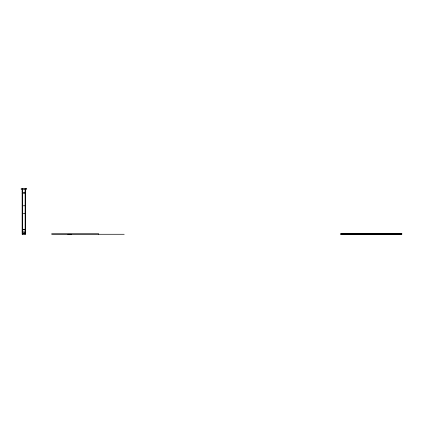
<?xml version="1.0" encoding="UTF-8"?>
<svg xmlns="http://www.w3.org/2000/svg" width="423" height="423" viewBox="0 0 423 423"><rect width="100%" height="100%" fill="white"/><g stroke="black" fill="none" stroke-linecap="round" stroke-linejoin="round"><path stroke-width="0.63" d="M22.144 191.82L22.641 191.82M25.131 191.82L25.629 191.82M22.641 192.708L25.131 192.708M22.144 193.205L25.629 193.205M22.641 205.774L25.131 205.774M22.641 213.488L25.131 213.488M22.625 229.298L25.147 229.298M22.641 229.795L25.131 229.795M22.144 231.048L22.641 231.048M25.131 231.048L25.629 231.048M23.265 233.512L24.508 233.512M22.641 233.776L25.131 233.776M67.817 234.268L68.14 234.268M68.277 234.268L69.309 234.268M69.451 234.268L70.17 234.268M70.287 234.268L71.006 234.268M71.122 234.268L71.688 234.268M124.203 234.273L51.68 234.273L51.68 233.776L98.718 233.776L98.718 234.273M401.601 233.776L401.601 234.273M400.496 233.776L400.496 234.273M400.459 233.776L400.459 234.273M399.756 233.776L399.756 234.273M399.397 233.776L399.397 234.273M398.656 233.776L398.656 234.273M398.508 233.776L398.508 234.273M397.985 233.776L397.985 234.273M397.869 233.776L397.869 234.273M397.551 233.776L397.551 234.273M397.165 233.776L397.192 234.273M397.07 233.776L397.07 234.273M396.874 233.776L396.874 234.273M396.658 233.776L396.658 234.273M396.451 233.776L396.451 234.273M396.346 233.776L396.277 234.273M396.092 233.776L396.092 234.273M395.526 233.776L395.526 234.273M395.352 233.776L395.352 234.273M394.987 233.776L394.955 234.273M394.812 233.776L394.812 234.273M394.68 233.776L394.707 234.273M394.384 233.776L394.384 234.273M394.247 233.776L394.247 234.273M393.887 233.776L393.887 234.273M393.681 233.776L393.681 234.273M393.527 233.776L393.527 234.273M393.39 233.776L393.39 234.273M392.962 233.776L392.962 234.273M392.888 233.776L392.882 234.273M392.576 233.776L392.576 234.273M391.894 233.776L391.894 234.273M391.682 233.776L391.608 234.273M391.471 233.776L391.471 234.273M391.397 233.776L391.397 234.273M390.9 233.776L390.889 234.273M390.656 233.776L390.656 234.273M390.403 233.776L390.371 234.273M389.832 233.776L389.763 234.273M389.403 233.776L389.403 234.273M389.271 233.776L389.271 234.273M388.906 233.776L388.906 234.273M388.621 233.776L388.621 234.273M388.494 233.776L388.494 234.273M387.981 233.776L387.997 234.273M387.912 233.776L387.907 234.273M386.918 233.776L386.918 234.273M386.802 233.776L386.786 234.273M386.633 233.776L386.58 234.273M386.495 233.776L386.495 234.273M386.305 233.776L386.305 234.273M385.913 233.776L385.919 234.273M385.792 233.776L385.808 234.273M385.681 233.776L385.681 234.273M385.311 233.776L385.311 234.273M384.782 233.776L384.782 234.273M384.544 233.776L384.544 234.273M383.931 233.776L383.931 234.273M383.835 233.776L383.82 234.273M383.64 233.776L383.64 234.273M383.513 233.776L383.513 234.273M383.338 233.776L383.338 234.273M383.016 233.776L383.016 234.273M382.826 233.776L382.841 234.273M382.503 233.776L382.503 234.273M382.344 233.776L382.344 234.273M381.89 233.776L381.89 234.273M381.604 233.776L381.604 234.273M381.324 233.776L381.324 234.273M380.853 233.776L380.869 234.273M380.462 233.776L380.462 234.273M380.372 233.776L380.33 234.273M379.875 233.776L379.854 234.273M379.563 233.776L379.563 234.273M379.378 233.776L379.378 234.273M378.426 233.776L378.426 234.273M378.363 233.776L378.363 234.273M377.903 233.776L377.892 234.273M377.813 233.776L377.813 234.273M377.528 233.776L377.528 234.273M377.364 233.776L377.406 234.273M376.909 233.776L376.898 234.273M376.385 233.776L376.385 234.273M375.772 233.776L375.772 234.273M375.487 233.776L375.487 234.273M375.397 233.776L375.397 234.273M374.937 233.776L374.926 234.273M374.44 234.273L374.44 233.776L374.344 234.273M373.943 233.776L373.932 234.273M373.736 233.776L373.736 234.273M373.446 233.776L373.446 234.273M372.43 233.776L372.43 234.273M372.309 233.776L372.309 234.273M371.965 233.776L371.97 234.273M371.695 233.776L371.695 234.273M371.473 233.776L371.431 234.273M371.41 233.776L371.41 234.273M370.479 233.776L370.479 234.273M370.268 233.776L370.268 234.273M369.66 233.776L369.66 234.273M369.464 233.776L369.464 234.273M369.369 233.776L369.369 234.273M368.999 233.776L369.004 234.273M368.507 233.776L368.507 234.273M368.465 233.776L368.465 234.273M368.232 233.776L368.232 234.273M368.005 233.776L368.01 234.273M367.619 233.776L367.619 234.273M367.513 233.776L367.513 234.273M367.328 233.776L367.328 234.273M366.498 233.776L366.498 234.273M366.191 233.776L366.191 234.273M365.578 233.776L365.578 234.273M365.504 233.776L365.504 234.273M365.292 233.776L365.292 234.273M365.038 233.776L365.044 234.273M364.547 233.776L364.547 234.273M364.15 233.776L364.15 234.273M363.542 233.776L363.531 234.273M363.251 233.776L363.251 234.273M363.071 233.776L363.077 234.273M362.574 233.776L362.537 234.273M362.114 233.776L362.114 234.273M362.072 233.776L362.072 234.273M361.58 233.776L361.58 234.273M361.501 233.776L361.501 234.273M361.216 233.776L361.216 234.273M360.565 233.776L360.565 234.273M360.073 233.776L360.11 234.273M359.613 233.776L359.613 234.273M359.571 233.776L359.571 234.273M359.465 233.776L359.465 234.273M359.175 233.776L359.175 234.273M359.111 233.776L359.111 234.273M358.614 233.776L358.614 234.273M358.038 233.776L358.038 234.273M357.599 233.776L357.599 234.273M357.424 233.776L357.424 234.273M357.144 233.776L357.139 234.273M357.134 233.776L357.134 234.273M356.647 233.776L356.647 234.273M356.605 233.776L356.605 234.273M356.145 233.776L356.145 234.273M355.997 233.776L355.997 234.273M355.648 233.776L355.648 234.273M355.383 233.776L355.383 234.273M355.098 233.776L355.098 234.273M354.633 233.776L354.633 234.273M354.178 233.776L354.178 234.273M353.956 233.776L353.956 234.273M353.639 233.776L353.681 234.273M353.348 233.776L353.348 234.273M353.184 233.776L353.179 234.273M353.057 233.776L353.057 234.273M352.682 233.776L352.682 234.273M351.92 233.776L351.92 234.273M351.666 233.776L351.666 234.273M351.307 233.776L351.307 234.273M351.212 233.776L351.212 234.273M351.021 233.776L351.021 234.273M350.218 233.776L350.218 234.273M349.879 233.776L349.879 234.273M349.715 233.776L349.715 234.273M349.403 233.776L349.403 234.273M349.271 233.776L349.271 234.273M348.98 233.776L348.98 234.273M348.906 233.776L348.906 234.273M348.7 233.776L348.7 234.273M347.843 233.776L347.828 234.273M347.706 233.776L347.706 234.273M347.405 233.776L347.394 234.273M347.23 233.776L347.23 234.273M346.939 233.776L346.971 234.273M346.786 233.776L346.786 234.273M346.537 233.776L346.527 234.273M346.289 233.776L346.289 234.273M346.104 233.776L346.104 234.273M345.85 233.776L345.85 234.273M345.734 233.776L345.734 234.273M345.353 233.776L345.353 234.273M345.189 233.776L345.189 234.273M344.904 233.776L344.904 234.273M344.74 233.776L344.74 234.273M343.931 233.776L343.931 234.273M343.153 233.776L343.153 234.273M342.863 233.776L342.863 234.273M342.852 233.776L342.852 234.273M341.985 233.776L341.995 234.273M341.546 233.776L341.562 234.273M341.313 233.776L341.313 234.273M341.128 233.776L341.112 234.273M25.629 188.727L25.629 234.273L22.144 234.273L22.144 188.727M25.131 188.727L25.131 234.273M22.641 188.727L22.641 234.273M26.628 188.727L21.15 188.727L21.15 189.224L26.628 189.224L26.628 188.727M401.85 233.776L340.372 233.776L340.372 234.273L401.85 234.273L401.85 233.776M398.297 234.273L398.297 233.776L398.292 234.273M370.976 234.273L370.976 233.776L370.966 234.273M366.043 234.273L366.043 233.776L366.032 234.273M350.715 234.273L350.715 233.776L350.672 234.273M342.429 234.273L342.429 233.776L342.419 234.273M23.35 233.115A0.798 0.798 0 0 0 24.666 232.708A0.798 0.798 0 0 0 23.651 231.772A0.798 0.798 0 0 0 23.35 233.115"/></g></svg>
